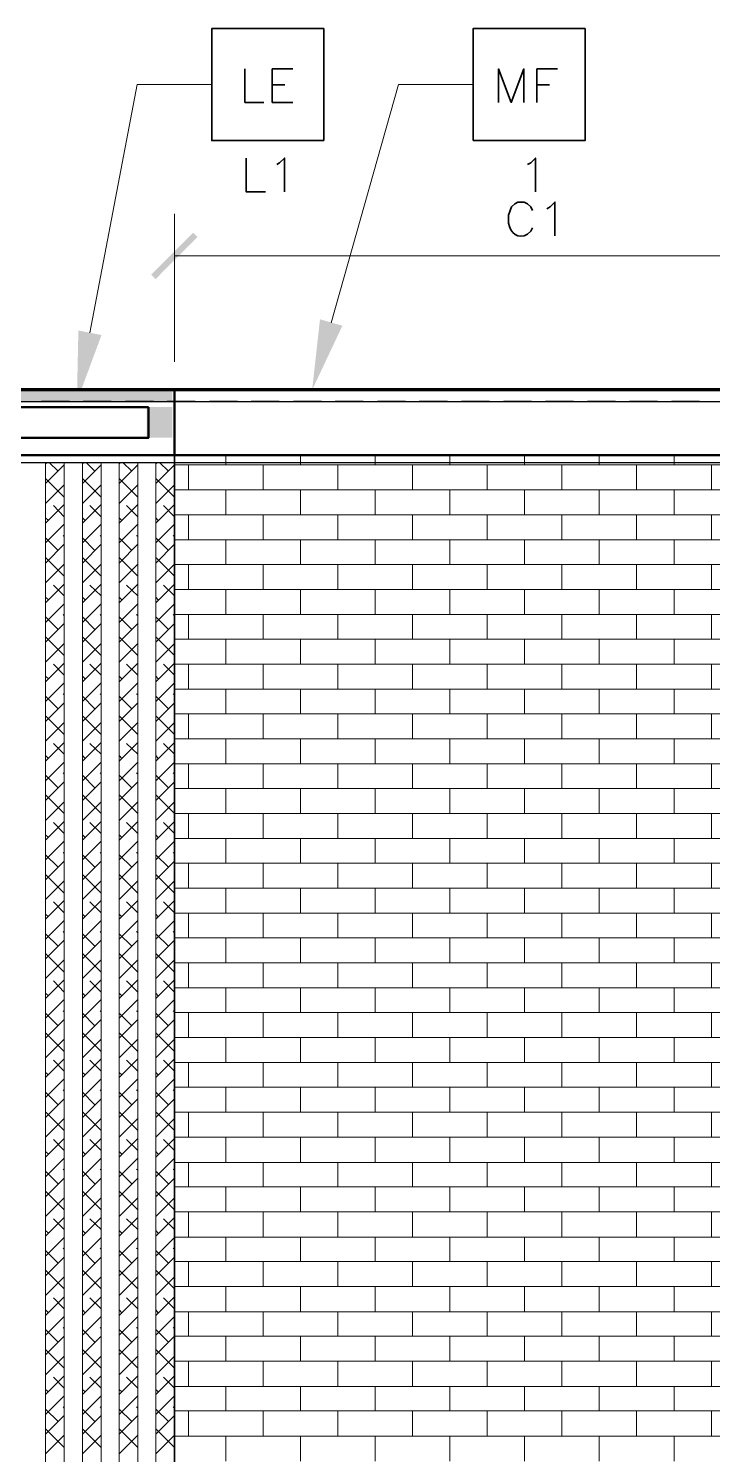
# Model space of a CAD drawing. Header units: inches. Extents: x 5 to 516, y -193 to 129.
# Drawn here: x 77.37 to 83.48, y -88.89 to -76.16 of the extents above; entities that cross this region are included whole.
import ezdxf

# ---------------------------------------------------------------- set-up
doc = ezdxf.new("R2010")
doc.units = ezdxf.units.IN
doc.header["$MEASUREMENT"] = 0
for name, color, linetype in [('Highlight', 210, 'Continuous'), ('PDF4_Geometry', 7, 'Continuous'), ('PDF4_Solid Fills', 7, 'Continuous')]:
    doc.layers.add(name, color=color, linetype=linetype)

msp = doc.modelspace()

# ---------------------------------------------------------------- hatches: boundary and pattern name
at = {"layer": 'PDF4_Solid Fills', "true_color": 0xb3b3b3, "transparency": 33554559}
msp.add_hatch(color=253, dxfattribs=at).paths.add_polyline_path([(33.2754117, -79.489649), (78.6554168, -79.489649), (78.6554168, -79.3863156), (28.0920888, -79.3863156), (28.0920888, -79.489649)])
h = msp.add_hatch(color=253, dxfattribs=at)
h.paths.add_polyline_path([(78.4254194, -79.5396495), (78.4254194, -79.8129829), (78.6554194, -79.8129829), (78.6554194, -79.5396495)])
h.paths.add_polyline_path([(33.2754151, -79.5396495), (29.0287479, -79.5396495), (33.2754151, -79.8129829)])
h.paths.add_polyline_path([(33.2754227, -79.9696486), (28.0920888, -79.8129819), (28.0920888, -79.9696486)])

# ---------------------------------------------------------------- linework, layer by layer
at = {"layer": 'Highlight'}
for p, q in [((23.3387434, -79.4896516), (137.6392915, -79.4896516)), ((23.3387518, -80.0329832), (138.0451299, -80.0329832))]:
    msp.add_line(p, q, dxfattribs=at)
at = {"layer": 'PDF4_Geometry', "lineweight": 35}
for points in [[(80.005423, -77.1596478), (80.005423, -76.1596478), (79.0054229, -76.1596478), (79.0054229, -77.1596478)], [(81.3387565, -77.1596478), (81.3387565, -76.1596478), (82.3387565, -76.1596478), (82.3387565, -77.1596478)]]:
    msp.add_lwpolyline(points, close=True, dxfattribs=at)
for points in [[(79.3020877, -76.5196501), (79.3020877, -76.8196501), (79.4720877, -76.8196501)], [(79.7287547, -76.8196481), (79.5454214, -76.8196481), (79.5454214, -76.5196481), (79.7287547, -76.5196481)], [(81.5654207, -76.8196481), (81.5654207, -76.5196481), (81.678754, -76.8196481), (81.7920874, -76.5196481), (81.7920874, -76.8196481)], [(81.9087571, -76.8196481), (81.9087571, -76.5196481), (82.0920904, -76.5196481)], [(79.5454214, -76.6629844), (79.6587547, -76.6629844)], [(81.9087571, -76.6629844), (82.0220904, -76.6629844)], [(79.3120907, -77.3163183), (79.3120907, -77.6163183), (79.4854241, -77.6163183)], [(79.5854197, -77.3729827), (79.6120864, -77.3596494), (79.6554197, -77.316316), (79.6554197, -77.616316)], [(81.8254237, -77.3729827), (81.8554237, -77.3596494), (81.8954237, -77.316316), (81.8954237, -77.616316)], [(81.8687519, -77.782983), (81.8554186, -77.752983), (81.8254186, -77.7263163), (81.7954186, -77.7096497), (81.7387519, -77.7096497), (81.7120852, -77.7263163), (81.6820852, -77.752983), (81.6687519, -77.782983), (81.6554185, -77.8263163), (81.6554185, -77.8963163)], [(81.9954202, -77.7696502), (82.0254202, -77.7529835), (82.0687535, -77.7096502), (82.0687535, -78.0096502)], [(81.8254186, -77.9963163), (81.8554186, -77.9696497), (81.8687519, -77.9396497)], [(77.4854169, -79.4896516), (77.7354169, -79.4896516)], [(77.8587554, -79.4896516), (78.1087554, -79.4896516)], [(78.2354169, -79.4896516), (78.4854169, -79.4896516)], [(78.6087554, -79.4896516), (78.8587555, -79.4896516)], [(78.985417, -79.4896516), (79.235417, -79.4896516)], [(79.3587555, -79.4896516), (79.6087555, -79.4896516)], [(79.735417, -79.4896516), (79.9854171, -79.4896516)], [(80.1087556, -79.4896516), (80.3587556, -79.4896516)], [(80.4854171, -79.4896516), (80.7354171, -79.4896516)], [(80.8587556, -79.4896516), (81.1087556, -79.4896516)], [(81.2354172, -79.4896516), (81.4854172, -79.4896516)], [(81.6087557, -79.4896516), (81.8587557, -79.4896516)], [(81.9854172, -79.4896516), (82.2354172, -79.4896516)], [(82.3587557, -79.4896516), (82.6087558, -79.4896516)], [(82.7354173, -79.4896516), (82.9854173, -79.4896516)], [(83.1087558, -79.4896516), (83.3587558, -79.4896516)], [(78.6720896, -98.2829846), (78.6720896, -79.969649)]]:
    msp.add_lwpolyline(points, dxfattribs=at)
at = {"layer": 'PDF4_Geometry', "lineweight": 15}
for points in [[(77.9187529, -78.876316), (78.338753, -76.6596491), (79.0054196, -76.6596491)], [(80.072087, -78.7863163), (80.672087, -76.6596495), (81.3387537, -76.6596495)], [(78.6720896, -79.1363156), (78.6720896, -77.8129822)], [(105.0054267, -78.1896501), (91.7987589, -78.1896501), (78.6720913, -78.1896501)], [(78.672093, -80.0563154), (90.7987622, -80.0563154), (96.6354292, -80.0563154), (105.0054318, -80.0563154)], [(78.7987613, -80.2796488), (78.7987613, -80.0563154)], [(79.1320946, -80.0563154), (79.1320946, -79.9696487)], [(79.465428, -80.2796488), (79.465428, -80.0563154)], [(79.7987613, -80.0563154), (79.7987613, -79.9696487)], [(80.1320947, -80.2796488), (80.1320947, -80.0563154)], [(80.4654281, -80.0563154), (80.4654281, -79.9696487)], [(80.7987614, -80.2796488), (80.7987614, -80.0563154)], [(81.1320948, -80.0563154), (81.1320948, -79.9696487)], [(81.4654281, -80.2796488), (81.4654281, -80.0563154)], [(81.7987615, -80.0563154), (81.7987615, -79.9696487)], [(82.1320949, -80.2796488), (82.1320949, -80.0563154)], [(82.4654282, -80.0563154), (82.4654282, -79.9696487)], [(82.7987616, -80.2796488), (82.7987616, -80.0563154)], [(83.1320949, -80.0563154), (83.1320949, -79.9696487)], [(83.4654283, -80.2796488), (83.4654283, -80.0563154)], [(78.672093, -80.2796488), (90.7987622, -80.2796488), (96.6354292, -80.2796488), (105.0054318, -80.2796488)], [(79.1320946, -80.5029821), (79.1320946, -80.2796488)], [(79.7987613, -80.5029821), (79.7987613, -80.2796488)], [(80.4654281, -80.5029821), (80.4654281, -80.2796488)], [(81.1320948, -80.5029821), (81.1320948, -80.2796488)], [(81.7987615, -80.5029821), (81.7987615, -80.2796488)], [(82.4654282, -80.5029821), (82.4654282, -80.2796488)], [(83.1320949, -80.5029821), (83.1320949, -80.2796488)], [(78.672093, -80.5029821), (90.7987622, -80.5029821), (96.6354292, -80.5029821), (105.0054318, -80.5029821)], [(78.7987613, -80.7263155), (78.7987613, -80.5029821)], [(79.465428, -80.7263155), (79.465428, -80.5029821)], [(80.1320947, -80.7263155), (80.1320947, -80.5029821)], [(80.7987614, -80.7263155), (80.7987614, -80.5029821)], [(81.4654281, -80.7263155), (81.4654281, -80.5029821)], [(82.1320949, -80.7263155), (82.1320949, -80.5029821)], [(82.7987616, -80.7263155), (82.7987616, -80.5029821)], [(83.4654283, -80.7263155), (83.4654283, -80.5029821)], [(78.672093, -80.7263155), (90.7987622, -80.7263155), (96.6354292, -80.7263155), (105.0054318, -80.7263155)], [(79.1320946, -80.9463155), (79.1320946, -80.7263155)], [(79.7987613, -80.9463155), (79.7987613, -80.7263155)], [(80.4654281, -80.9463155), (80.4654281, -80.7263155)], [(81.1320948, -80.9463155), (81.1320948, -80.7263155)], [(81.7987615, -80.9463155), (81.7987615, -80.7263155)], [(82.4654282, -80.9463155), (82.4654282, -80.7263155)], [(83.1320949, -80.9463155), (83.1320949, -80.7263155)], [(78.672093, -80.9463155), (90.7987622, -80.9463155), (96.6354292, -80.9463155), (105.0054318, -80.9463155)], [(78.7987613, -81.1696488), (78.7987613, -80.9463155)], [(79.465428, -81.1696488), (79.465428, -80.9463155)], [(80.1320947, -81.1696488), (80.1320947, -80.9463155)], [(80.7987614, -81.1696488), (80.7987614, -80.9463155)], [(81.4654281, -81.1696488), (81.4654281, -80.9463155)], [(82.1320949, -81.1696488), (82.1320949, -80.9463155)], [(82.7987616, -81.1696488), (82.7987616, -80.9463155)], [(83.4654283, -81.1696488), (83.4654283, -80.9463155)], [(78.672093, -81.1696488), (90.7987622, -81.1696488), (96.6354292, -81.1696488), (105.0054318, -81.1696488)], [(79.1320946, -81.3929822), (79.1320946, -81.1696488)], [(79.7987613, -81.3929822), (79.7987613, -81.1696488)], [(80.4654281, -81.3929822), (80.4654281, -81.1696488)], [(81.1320948, -81.3929822), (81.1320948, -81.1696488)], [(81.7987615, -81.3929822), (81.7987615, -81.1696488)], [(82.4654282, -81.3929822), (82.4654282, -81.1696488)], [(83.1320949, -81.3929822), (83.1320949, -81.1696488)], [(78.672093, -81.3929822), (90.7987622, -81.3929822), (96.6354292, -81.3929822), (105.0054318, -81.3929822)], [(78.7987613, -81.6129822), (78.7987613, -81.3929822)], [(79.465428, -81.6129822), (79.465428, -81.3929822)], [(80.1320947, -81.6129822), (80.1320947, -81.3929822)], [(80.7987614, -81.6129822), (80.7987614, -81.3929822)], [(81.4654281, -81.6129822), (81.4654281, -81.3929822)], [(82.1320949, -81.6129822), (82.1320949, -81.3929822)], [(82.7987616, -81.6129822), (82.7987616, -81.3929822)], [(83.4654283, -81.6129822), (83.4654283, -81.3929822)], [(78.672093, -81.6129822), (90.7987622, -81.6129822), (96.6354292, -81.6129822), (105.0054318, -81.6129822)], [(79.1320946, -81.8363156), (79.1320946, -81.6129822)], [(79.7987613, -81.8363156), (79.7987613, -81.6129822)], [(80.4654281, -81.8363156), (80.4654281, -81.6129822)], [(81.1320948, -81.8363156), (81.1320948, -81.6129822)], [(81.7987615, -81.8363156), (81.7987615, -81.6129822)], [(82.4654282, -81.8363156), (82.4654282, -81.6129822)], [(83.1320949, -81.8363156), (83.1320949, -81.6129822)], [(78.672093, -81.8363156), (90.7987622, -81.8363156), (96.6354292, -81.8363156), (105.0054318, -81.8363156)], [(78.7987613, -82.0596489), (78.7987613, -81.8363156)], [(79.465428, -82.0596489), (79.465428, -81.8363156)], [(80.1320947, -82.0596489), (80.1320947, -81.8363156)], [(80.7987614, -82.0596489), (80.7987614, -81.8363156)], [(81.4654281, -82.0596489), (81.4654281, -81.8363156)], [(82.1320949, -82.0596489), (82.1320949, -81.8363156)], [(82.7987616, -82.0596489), (82.7987616, -81.8363156)], [(83.4654283, -82.0596489), (83.4654283, -81.8363156)], [(78.672093, -82.0596489), (90.7987622, -82.0596489), (96.6354292, -82.0596489), (105.0054318, -82.0596489)], [(79.1320946, -82.2796489), (79.1320946, -82.0596489)], [(79.7987613, -82.2796489), (79.7987613, -82.0596489)], [(80.4654281, -82.2796489), (80.4654281, -82.0596489)], [(81.1320948, -82.2796489), (81.1320948, -82.0596489)], [(81.7987615, -82.2796489), (81.7987615, -82.0596489)], [(82.4654282, -82.2796489), (82.4654282, -82.0596489)], [(83.1320949, -82.2796489), (83.1320949, -82.0596489)], [(78.672093, -82.2796489), (90.7987622, -82.2796489), (96.6354292, -82.2796489), (105.0054318, -82.2796489)], [(78.7987613, -82.5029823), (78.7987613, -82.2796489)], [(79.465428, -82.5029823), (79.465428, -82.2796489)], [(80.1320947, -82.5029823), (80.1320947, -82.2796489)], [(80.7987614, -82.5029823), (80.7987614, -82.2796489)], [(81.4654281, -82.5029823), (81.4654281, -82.2796489)], [(82.1320949, -82.5029823), (82.1320949, -82.2796489)], [(82.7987616, -82.5029823), (82.7987616, -82.2796489)], [(83.4654283, -82.5029823), (83.4654283, -82.2796489)], [(78.672093, -82.5029823), (90.7987622, -82.5029823), (96.6354292, -82.5029823), (105.0054318, -82.5029823)], [(79.1320946, -82.7263156), (79.1320946, -82.5029823)], [(79.7987613, -82.7263156), (79.7987613, -82.5029823)], [(80.4654281, -82.7263156), (80.4654281, -82.5029823)], [(81.1320948, -82.7263156), (81.1320948, -82.5029823)], [(81.7987615, -82.7263156), (81.7987615, -82.5029823)], [(82.4654282, -82.7263156), (82.4654282, -82.5029823)], [(83.1320949, -82.7263156), (83.1320949, -82.5029823)], [(78.672093, -82.7263156), (90.7987622, -82.7263156), (96.6354292, -82.7263156), (105.0054318, -82.7263156)], [(78.7987613, -82.9463156), (78.7987613, -82.7263156)], [(79.465428, -82.9463156), (79.465428, -82.7263156)], [(80.1320947, -82.9463156), (80.1320947, -82.7263156)], [(80.7987614, -82.9463156), (80.7987614, -82.7263156)], [(81.4654281, -82.9463156), (81.4654281, -82.7263156)], [(82.1320949, -82.9463156), (82.1320949, -82.7263156)], [(82.7987616, -82.9463156), (82.7987616, -82.7263156)], [(83.4654283, -82.9463156), (83.4654283, -82.7263156)], [(78.672093, -82.9463156), (90.7987622, -82.9463156), (96.6354292, -82.9463156), (105.0054318, -82.9463156)], [(79.1320946, -83.169649), (79.1320946, -82.9463156)], [(79.7987613, -83.169649), (79.7987613, -82.9463156)], [(80.4654281, -83.169649), (80.4654281, -82.9463156)], [(81.1320948, -83.169649), (81.1320948, -82.9463156)], [(81.7987615, -83.169649), (81.7987615, -82.9463156)], [(82.4654282, -83.169649), (82.4654282, -82.9463156)], [(83.1320949, -83.169649), (83.1320949, -82.9463156)], [(78.672093, -83.169649), (90.7987622, -83.169649), (96.6354292, -83.169649), (105.0054318, -83.169649)], [(78.7987613, -83.3929824), (78.7987613, -83.169649)], [(79.465428, -83.3929824), (79.465428, -83.169649)], [(80.1320947, -83.3929824), (80.1320947, -83.169649)], [(80.7987614, -83.3929824), (80.7987614, -83.169649)], [(81.4654281, -83.3929824), (81.4654281, -83.169649)], [(82.1320949, -83.3929824), (82.1320949, -83.169649)], [(82.7987616, -83.3929824), (82.7987616, -83.169649)], [(83.4654283, -83.3929824), (83.4654283, -83.169649)], [(78.672093, -83.3929824), (90.7987622, -83.3929824), (96.6354292, -83.3929824), (105.0054318, -83.3929824)], [(79.1320946, -83.6129823), (79.1320946, -83.3929824)], [(79.7987613, -83.6129823), (79.7987613, -83.3929824)], [(80.4654281, -83.6129823), (80.4654281, -83.3929824)], [(81.1320948, -83.6129823), (81.1320948, -83.3929824)], [(81.7987615, -83.6129823), (81.7987615, -83.3929824)], [(82.4654282, -83.6129823), (82.4654282, -83.3929824)], [(83.1320949, -83.6129823), (83.1320949, -83.3929824)], [(78.672093, -83.6129823), (90.7987622, -83.6129823), (96.6354292, -83.6129823), (105.0054318, -83.6129823)], [(78.7987613, -83.8363159), (78.7987613, -83.6129823)], [(79.465428, -83.8363159), (79.465428, -83.6129823)], [(80.1320947, -83.8363159), (80.1320947, -83.6129823)], [(80.7987614, -83.8363159), (80.7987614, -83.6129823)], [(81.4654281, -83.8363159), (81.4654281, -83.6129823)], [(82.1320949, -83.8363159), (82.1320949, -83.6129823)], [(82.7987616, -83.8363159), (82.7987616, -83.6129823)], [(83.4654283, -83.8363159), (83.4654283, -83.6129823)], [(78.672093, -83.8363159), (90.7987622, -83.8363159), (96.6354292, -83.8363159), (105.0054318, -83.8363159)], [(79.1320946, -84.0596491), (79.1320946, -83.8363159)], [(79.7987613, -84.0596491), (79.7987613, -83.8363159)], [(80.4654281, -84.0596491), (80.4654281, -83.8363159)], [(81.1320948, -84.0596491), (81.1320948, -83.8363159)], [(81.7987615, -84.0596491), (81.7987615, -83.8363159)], [(82.4654282, -84.0596491), (82.4654282, -83.8363159)], [(83.1320949, -84.0596491), (83.1320949, -83.8363159)], [(78.672093, -84.0596491), (90.7987622, -84.0596491), (96.6354292, -84.0596491), (105.0054318, -84.0596491)], [(78.7987613, -84.279649), (78.7987613, -84.0596491)], [(79.465428, -84.279649), (79.465428, -84.0596491)], [(80.1320947, -84.279649), (80.1320947, -84.0596491)], [(80.7987614, -84.279649), (80.7987614, -84.0596491)], [(81.4654281, -84.279649), (81.4654281, -84.0596491)], [(82.1320949, -84.279649), (82.1320949, -84.0596491)], [(82.7987616, -84.279649), (82.7987616, -84.0596491)], [(83.4654283, -84.279649), (83.4654283, -84.0596491)], [(78.672093, -84.279649), (90.7987622, -84.279649), (96.6354292, -84.279649), (105.0054318, -84.279649)], [(79.1320946, -84.5029826), (79.1320946, -84.279649)], [(79.7987613, -84.5029826), (79.7987613, -84.279649)], [(80.4654281, -84.5029826), (80.4654281, -84.279649)], [(81.1320948, -84.5029826), (81.1320948, -84.279649)], [(81.7987615, -84.5029826), (81.7987615, -84.279649)], [(82.4654282, -84.5029826), (82.4654282, -84.279649)], [(83.1320949, -84.5029826), (83.1320949, -84.279649)], [(78.672093, -84.5029826), (90.7987622, -84.5029826), (96.6354292, -84.5029826), (105.0054318, -84.5029826)], [(78.7987613, -84.7263158), (78.7987613, -84.5029826)], [(79.465428, -84.7263158), (79.465428, -84.5029826)], [(80.1320947, -84.7263158), (80.1320947, -84.5029826)], [(80.7987614, -84.7263158), (80.7987614, -84.5029826)], [(81.4654281, -84.7263158), (81.4654281, -84.5029826)], [(82.1320949, -84.7263158), (82.1320949, -84.5029826)], [(82.7987616, -84.7263158), (82.7987616, -84.5029826)], [(83.4654283, -84.7263158), (83.4654283, -84.5029826)], [(78.672093, -84.7263158), (90.7987622, -84.7263158), (96.6354292, -84.7263158), (105.0054318, -84.7263158)], [(79.1320946, -84.9463158), (79.1320946, -84.7263158)], [(79.7987613, -84.9463158), (79.7987613, -84.7263158)], [(80.4654281, -84.9463158), (80.4654281, -84.7263158)], [(81.1320948, -84.9463158), (81.1320948, -84.7263158)], [(81.7987615, -84.9463158), (81.7987615, -84.7263158)], [(82.4654282, -84.9463158), (82.4654282, -84.7263158)], [(83.1320949, -84.9463158), (83.1320949, -84.7263158)], [(78.672093, -84.9463158), (90.7987622, -84.9463158), (96.6354292, -84.9463158), (105.0054318, -84.9463158)], [(78.7987613, -85.1696493), (78.7987613, -84.9463158)], [(79.465428, -85.1696493), (79.465428, -84.9463158)], [(80.1320947, -85.1696493), (80.1320947, -84.9463158)], [(80.7987614, -85.1696493), (80.7987614, -84.9463158)], [(81.4654281, -85.1696493), (81.4654281, -84.9463158)], [(82.1320949, -85.1696493), (82.1320949, -84.9463158)], [(82.7987616, -85.1696493), (82.7987616, -84.9463158)], [(83.4654283, -85.1696493), (83.4654283, -84.9463158)], [(78.672093, -85.1696493), (90.7987622, -85.1696493), (96.6354292, -85.1696493), (105.0054318, -85.1696493)], [(79.1320946, -85.3929825), (79.1320946, -85.1696493)], [(79.7987613, -85.3929825), (79.7987613, -85.1696493)], [(80.4654281, -85.3929825), (80.4654281, -85.1696493)], [(81.1320948, -85.3929825), (81.1320948, -85.1696493)], [(81.7987615, -85.3929825), (81.7987615, -85.1696493)], [(82.4654282, -85.3929825), (82.4654282, -85.1696493)], [(83.1320949, -85.3929825), (83.1320949, -85.1696493)], [(78.672093, -85.3929825), (90.7987622, -85.3929825), (96.6354292, -85.3929825), (105.0054318, -85.3929825)], [(78.7987613, -85.6129825), (78.7987613, -85.3929825)], [(79.465428, -85.6129825), (79.465428, -85.3929825)], [(80.1320947, -85.6129825), (80.1320947, -85.3929825)], [(80.7987614, -85.6129825), (80.7987614, -85.3929825)], [(81.4654281, -85.6129825), (81.4654281, -85.3929825)], [(82.1320949, -85.6129825), (82.1320949, -85.3929825)], [(82.7987616, -85.6129825), (82.7987616, -85.3929825)], [(83.4654283, -85.6129825), (83.4654283, -85.3929825)], [(78.672093, -85.6129825), (90.7987622, -85.6129825), (96.6354292, -85.6129825), (105.0054318, -85.6129825)], [(79.1320946, -85.8363161), (79.1320946, -85.6129825)], [(79.7987613, -85.8363161), (79.7987613, -85.6129825)], [(80.4654281, -85.8363161), (80.4654281, -85.6129825)], [(81.1320948, -85.8363161), (81.1320948, -85.6129825)], [(81.7987615, -85.8363161), (81.7987615, -85.6129825)], [(82.4654282, -85.8363161), (82.4654282, -85.6129825)], [(83.1320949, -85.8363161), (83.1320949, -85.6129825)], [(78.672093, -85.8363161), (90.7987622, -85.8363161), (96.6354292, -85.8363161), (105.0054318, -85.8363161)], [(78.7987613, -86.0596492), (78.7987613, -85.8363161)], [(79.465428, -86.0596492), (79.465428, -85.8363161)], [(80.1320947, -86.0596492), (80.1320947, -85.8363161)], [(80.7987614, -86.0596492), (80.7987614, -85.8363161)], [(81.4654281, -86.0596492), (81.4654281, -85.8363161)], [(82.1320949, -86.0596492), (82.1320949, -85.8363161)], [(82.7987616, -86.0596492), (82.7987616, -85.8363161)], [(83.4654283, -86.0596492), (83.4654283, -85.8363161)], [(78.672093, -86.0596492), (90.7987622, -86.0596492), (96.6354292, -86.0596492), (105.0054318, -86.0596492)], [(79.1320946, -86.2829824), (79.1320946, -86.0596492)], [(79.7987613, -86.2829824), (79.7987613, -86.0596492)], [(80.4654281, -86.2829824), (80.4654281, -86.0596492)], [(81.1320948, -86.2829824), (81.1320948, -86.0596492)], [(81.7987615, -86.2829824), (81.7987615, -86.0596492)], [(82.4654282, -86.2829824), (82.4654282, -86.0596492)], [(83.1320949, -86.2829824), (83.1320949, -86.0596492)], [(78.672093, -86.2829824), (90.7987622, -86.2829824), (96.6354292, -86.2829824), (105.0054318, -86.2829824)], [(78.7987613, -86.5029828), (78.7987613, -86.2829824)], [(79.465428, -86.5029828), (79.465428, -86.2829824)], [(80.1320947, -86.5029828), (80.1320947, -86.2829824)], [(80.7987614, -86.5029828), (80.7987614, -86.2829824)], [(81.4654281, -86.5029828), (81.4654281, -86.2829824)], [(82.1320949, -86.5029828), (82.1320949, -86.2829824)], [(82.7987616, -86.5029828), (82.7987616, -86.2829824)], [(83.4654283, -86.5029828), (83.4654283, -86.2829824)], [(78.672093, -86.5029828), (90.7987622, -86.5029828), (96.6354292, -86.5029828), (105.0054318, -86.5029828)], [(79.1320946, -86.726316), (79.1320946, -86.5029828)], [(79.7987613, -86.726316), (79.7987613, -86.5029828)], [(80.4654281, -86.726316), (80.4654281, -86.5029828)], [(81.1320948, -86.726316), (81.1320948, -86.5029828)], [(81.7987615, -86.726316), (81.7987615, -86.5029828)], [(82.4654282, -86.726316), (82.4654282, -86.5029828)], [(83.1320949, -86.726316), (83.1320949, -86.5029828)], [(78.672093, -86.726316), (90.7987622, -86.726316), (96.6354292, -86.726316), (105.0054318, -86.726316)], [(78.7987613, -86.9496491), (78.7987613, -86.726316)], [(79.465428, -86.9496491), (79.465428, -86.726316)], [(80.1320947, -86.9496491), (80.1320947, -86.726316)], [(80.7987614, -86.9496491), (80.7987614, -86.726316)], [(81.4654281, -86.9496491), (81.4654281, -86.726316)], [(82.1320949, -86.9496491), (82.1320949, -86.726316)], [(82.7987616, -86.9496491), (82.7987616, -86.726316)], [(83.4654283, -86.9496491), (83.4654283, -86.726316)], [(78.672093, -86.9496491), (90.7987622, -86.9496491), (96.6354292, -86.9496491), (105.0054318, -86.9496491)], [(79.1320946, -87.1696495), (79.1320946, -86.9496491)], [(79.7987613, -87.1696495), (79.7987613, -86.9496491)], [(80.4654281, -87.1696495), (80.4654281, -86.9496491)], [(81.1320948, -87.1696495), (81.1320948, -86.9496491)], [(81.7987615, -87.1696495), (81.7987615, -86.9496491)], [(82.4654282, -87.1696495), (82.4654282, -86.9496491)], [(83.1320949, -87.1696495), (83.1320949, -86.9496491)], [(78.672093, -87.1696495), (90.7987622, -87.1696495), (96.6354292, -87.1696495), (105.0054318, -87.1696495)], [(78.7987613, -87.3929827), (78.7987613, -87.1696495)], [(79.465428, -87.3929827), (79.465428, -87.1696495)], [(80.1320947, -87.3929827), (80.1320947, -87.1696495)], [(80.7987614, -87.3929827), (80.7987614, -87.1696495)], [(81.4654281, -87.3929827), (81.4654281, -87.1696495)], [(82.1320949, -87.3929827), (82.1320949, -87.1696495)], [(82.7987616, -87.3929827), (82.7987616, -87.1696495)], [(83.4654283, -87.3929827), (83.4654283, -87.1696495)], [(78.672093, -87.3929827), (90.7987622, -87.3929827), (96.6354292, -87.3929827), (105.0054318, -87.3929827)], [(79.1320946, -87.6163162), (79.1320946, -87.3929827)], [(79.7987613, -87.6163162), (79.7987613, -87.3929827)], [(80.4654281, -87.6163162), (80.4654281, -87.3929827)], [(81.1320948, -87.6163162), (81.1320948, -87.3929827)], [(81.7987615, -87.6163162), (81.7987615, -87.3929827)], [(82.4654282, -87.6163162), (82.4654282, -87.3929827)], [(83.1320949, -87.6163162), (83.1320949, -87.3929827)], [(78.672093, -87.6163162), (90.7987622, -87.6163162), (96.6354292, -87.6163162), (105.0054318, -87.6163162)], [(78.7987613, -87.8363158), (78.7987613, -87.6163162)], [(79.465428, -87.8363158), (79.465428, -87.6163162)], [(80.1320947, -87.8363158), (80.1320947, -87.6163162)], [(80.7987614, -87.8363158), (80.7987614, -87.6163162)], [(81.4654281, -87.8363158), (81.4654281, -87.6163162)], [(82.1320949, -87.8363158), (82.1320949, -87.6163162)], [(82.7987616, -87.8363158), (82.7987616, -87.6163162)], [(83.4654283, -87.8363158), (83.4654283, -87.6163162)], [(78.672093, -87.8363158), (90.7987622, -87.8363158), (96.6354292, -87.8363158), (105.0054318, -87.8363158)], [(79.1320946, -88.0596494), (79.1320946, -87.8363158)], [(79.7987613, -88.0596494), (79.7987613, -87.8363158)], [(80.4654281, -88.0596494), (80.4654281, -87.8363158)], [(81.1320948, -88.0596494), (81.1320948, -87.8363158)], [(81.7987615, -88.0596494), (81.7987615, -87.8363158)], [(82.4654282, -88.0596494), (82.4654282, -87.8363158)], [(83.1320949, -88.0596494), (83.1320949, -87.8363158)], [(78.672093, -88.0596494), (90.7987622, -88.0596494), (96.6354292, -88.0596494), (105.0054318, -88.0596494)], [(78.7987613, -88.282983), (78.7987613, -88.0596494)], [(79.465428, -88.282983), (79.465428, -88.0596494)], [(80.1320947, -88.282983), (80.1320947, -88.0596494)], [(80.7987614, -88.282983), (80.7987614, -88.0596494)], [(81.4654281, -88.282983), (81.4654281, -88.0596494)], [(82.1320949, -88.282983), (82.1320949, -88.0596494)], [(82.7987616, -88.282983), (82.7987616, -88.0596494)], [(83.4654283, -88.282983), (83.4654283, -88.0596494)], [(78.672093, -88.282983), (90.7987622, -88.282983), (96.6354292, -88.282983), (105.0054318, -88.282983)], [(79.1320946, -88.5029825), (79.1320946, -88.282983)], [(79.7987613, -88.5029825), (79.7987613, -88.282983)], [(80.4654281, -88.5029825), (80.4654281, -88.282983)], [(81.1320948, -88.5029825), (81.1320948, -88.282983)], [(81.7987615, -88.5029825), (81.7987615, -88.282983)], [(82.4654282, -88.5029825), (82.4654282, -88.282983)], [(83.1320949, -88.5029825), (83.1320949, -88.282983)], [(78.672093, -88.5029825), (91.0487589, -88.5029825)], [(78.7987613, -88.7263161), (78.7987613, -88.5029825)], [(79.465428, -88.7263161), (79.465428, -88.5029825)], [(80.1320947, -88.7263161), (80.1320947, -88.5029825)], [(80.7987614, -88.7263161), (80.7987614, -88.5029825)], [(81.4654281, -88.7263161), (81.4654281, -88.5029825)], [(82.1320949, -88.7263161), (82.1320949, -88.5029825)], [(82.7987616, -88.7263161), (82.7987616, -88.5029825)], [(83.4654283, -88.7263161), (83.4654283, -88.5029825)], [(78.672093, -88.7263161), (91.0487589, -88.7263161)], [(79.1320946, -88.9496497), (79.1320946, -88.7263161)], [(79.7987613, -88.9496497), (79.7987613, -88.7263161)], [(80.4654281, -88.9496497), (80.4654281, -88.7263161)], [(81.1320948, -88.9496497), (81.1320948, -88.7263161)], [(81.7987615, -88.9496497), (81.7987615, -88.7263161)], [(82.4654282, -88.9496497), (82.4654282, -88.7263161)], [(83.1320949, -88.9496497), (83.1320949, -88.7263161)]]:
    msp.add_lwpolyline(points, dxfattribs=at)
at = {"layer": 'PDF4_Geometry', "lineweight": 70}
msp.add_lwpolyline([(134.6320923, -79.969649), (134.6320923, -79.3863156), (26.9620804, -79.3863156)], dxfattribs=at)
at = {"layer": 'PDF4_Geometry', "lineweight": 50}
for points in [[(78.6720896, -79.969649), (78.6720896, -79.3863156)], [(134.6320923, -79.969649), (26.9620804, -79.969649)]]:
    msp.add_lwpolyline(points, dxfattribs=at)
msp.add_lwpolyline([(78.4420887, -79.5396495), (78.4420887, -79.8129829), (76.4420886, -79.8129829), (76.4420886, -79.5396495)], close=True, dxfattribs=at)
at = {"layer": 'PDF4_Geometry', "color": 8, "lineweight": 15, "true_color": 0x808080}
for points in [[(77.5220854, -80.046316), (77.5387521, -80.0329826)], [(77.5220854, -80.2229822), (77.6887521, -80.0563156)], [(77.6354209, -80.1129833), (77.5554209, -80.0329833)], [(77.852089, -80.046316), (77.8654223, -80.0329826)], [(77.852089, -80.2229822), (78.0187557, -80.0563156)], [(77.9620879, -80.1129833), (77.8854212, -80.0329833)], [(78.1787559, -80.046316), (78.1920893, -80.0329826)], [(78.1787559, -80.2229822), (78.3454226, -80.0563156)], [(78.2920847, -80.1129833), (78.2120847, -80.0329833)], [(78.5054229, -80.046316), (78.5220896, -80.0329826)], [(78.5054229, -80.2229822), (78.6720896, -80.0563156)], [(78.6187516, -80.1129833), (78.5387516, -80.0329833)], [(77.6887521, -80.3429841), (77.5220854, -80.1763175)], [(78.0187557, -80.3429841), (77.852089, -80.1763175)], [(78.3454226, -80.3429841), (78.1787559, -80.1763175)], [(78.6720896, -80.3429841), (78.5054229, -80.1763175)], [(77.5220854, -80.3996519), (77.6887521, -80.2329852)], [(77.852089, -80.3996519), (78.0187557, -80.2329852)], [(78.1787559, -80.3996519), (78.3454226, -80.2329852)], [(78.5054229, -80.3996519), (78.6720896, -80.2329852)], [(77.5220854, -80.5763148), (77.6887521, -80.4096481)], [(77.6887521, -80.5196504), (77.5920854, -80.4196504)], [(77.852089, -80.5763148), (78.0187557, -80.4096481)], [(78.0187557, -80.5196504), (77.9187556, -80.4196504)], [(78.1787559, -80.5763148), (78.3454226, -80.4096481)], [(78.3454226, -80.5196504), (78.2454226, -80.4196504)], [(78.5054229, -80.5763148), (78.6720896, -80.4096481)], [(78.6720896, -80.5196504), (78.5754229, -80.4196504)], [(77.5220854, -80.7529844), (77.6887521, -80.5863178)], [(77.5487578, -80.5529824), (77.5220911, -80.5296491)], [(77.875418, -80.5529824), (77.8520846, -80.5296491)], [(77.852089, -80.7529844), (78.0187557, -80.5863178)], [(78.2020849, -80.5529824), (78.1787516, -80.5296491)], [(78.1787559, -80.7529844), (78.3454226, -80.5863178)], [(78.5287519, -80.5529824), (78.5054186, -80.5296491)], [(78.5054229, -80.7529844), (78.6720896, -80.5863178)], [(77.6354209, -80.8196484), (77.5220876, -80.7063151)], [(77.6887521, -80.6963167), (77.6787521, -80.6863167)], [(77.9620879, -80.8196484), (77.8520879, -80.7063151)], [(78.0187557, -80.6963167), (78.0087557, -80.6863167)], [(78.2920847, -80.8196484), (78.1787513, -80.7063151)], [(78.3454226, -80.6963167), (78.3354226, -80.6863167)], [(78.6187516, -80.8196484), (78.5054183, -80.7063151)], [(78.6720896, -80.6963167), (78.6620896, -80.6863167)], [(77.5220854, -80.9329839), (77.6887521, -80.7629839)], [(77.852089, -80.9329839), (78.0187557, -80.7629839)], [(78.1787559, -80.9329839), (78.3454226, -80.7629839)], [(78.5054229, -80.9329839), (78.6720896, -80.7629839)], [(77.6887521, -81.0496492), (77.5220854, -80.8829826)], [(77.5220854, -81.1096502), (77.6887521, -80.9429835)], [(78.0187557, -81.0496492), (77.852089, -80.8829826)], [(77.852089, -81.1096502), (78.0187557, -80.9429835)], [(78.3454226, -81.0496492), (78.1787559, -80.8829826)], [(78.1787559, -81.1096502), (78.3454226, -80.9429835)], [(78.6720896, -81.0496492), (78.5054229, -80.8829826)], [(78.5054229, -81.1096502), (78.6720896, -80.9429835)], [(77.5220854, -81.2863165), (77.6887521, -81.1196498)], [(77.6887521, -81.2263155), (77.5920854, -81.1296488)], [(77.852089, -81.2863165), (78.0187557, -81.1196498)], [(78.0187557, -81.2263155), (77.9187556, -81.1296488)], [(78.1787559, -81.2863165), (78.3454226, -81.1196498)], [(78.3454226, -81.2263155), (78.2454226, -81.1296488)], [(78.5054229, -81.2863165), (78.6720896, -81.1196498)], [(78.6720896, -81.2263155), (78.5754229, -81.1296488)], [(77.5220854, -81.4629827), (77.6887521, -81.2963161)], [(77.5487578, -81.2596509), (77.5220911, -81.2363176)], [(77.875418, -81.2596509), (77.8520846, -81.2363176)], [(77.852089, -81.4629827), (78.0187557, -81.2963161)], [(78.2020849, -81.2596509), (78.1787516, -81.2363176)], [(78.1787559, -81.4629827), (78.3454226, -81.2963161)], [(78.5287519, -81.2596509), (78.5054186, -81.2363176)], [(78.5054229, -81.4629827), (78.6720896, -81.2963161)], [(77.5220854, -81.639649), (77.6887521, -81.4729823)], [(77.6354209, -81.5263169), (77.5220876, -81.4129836)], [(77.6887521, -81.4029818), (77.6787521, -81.3929818)], [(77.9620879, -81.5263169), (77.8520879, -81.4129836)], [(77.852089, -81.639649), (78.0187557, -81.4729823)], [(78.0187557, -81.4029818), (78.0087557, -81.3929818)], [(78.2920847, -81.5263169), (78.1787513, -81.4129836)], [(78.1787559, -81.639649), (78.3454226, -81.4729823)], [(78.3454226, -81.4029818), (78.3354226, -81.3929818)], [(78.6187516, -81.5263169), (78.5054183, -81.4129836)], [(78.5054229, -81.639649), (78.6720896, -81.4729823)], [(78.6720896, -81.4029818), (78.6620896, -81.3929818)], [(77.6887521, -81.7563177), (77.5220854, -81.589651)], [(78.0187557, -81.7563177), (77.852089, -81.589651)], [(78.3454226, -81.7563177), (78.1787559, -81.589651)], [(78.6720896, -81.7563177), (78.5054229, -81.589651)], [(77.5220854, -81.8163187), (77.6887521, -81.649652)], [(77.852089, -81.8163187), (78.0187557, -81.649652)], [(78.1787559, -81.8163187), (78.3454226, -81.649652)], [(78.5054229, -81.8163187), (78.6720896, -81.649652)], [(77.5220854, -81.9929816), (77.6887521, -81.8263149)], [(77.6887521, -81.932984), (77.5920854, -81.8363173)], [(77.852089, -81.9929816), (78.0187557, -81.8263149)], [(78.0187557, -81.932984), (77.9187556, -81.8363173)], [(78.1787559, -81.9929816), (78.3454226, -81.8263149)], [(78.3454226, -81.932984), (78.2454226, -81.8363173)], [(78.5054229, -81.9929816), (78.6720896, -81.8263149)], [(78.6720896, -81.932984), (78.5754229, -81.8363173)], [(77.5487578, -81.966316), (77.5220911, -81.9429826)], [(77.875418, -81.966316), (77.8520846, -81.9429826)], [(78.2020849, -81.966316), (78.1787516, -81.9429826)], [(78.5287519, -81.966316), (78.5054186, -81.9429826)], [(77.5220854, -82.1696512), (77.6887521, -82.0029845)], [(77.6887521, -82.1096503), (77.6787521, -82.0996503)], [(77.852089, -82.1696512), (78.0187557, -82.0029845)], [(78.0187557, -82.1096503), (78.0087557, -82.0996503)], [(78.1787559, -82.1696512), (78.3454226, -82.0029845)], [(78.3454226, -82.1096503), (78.3354226, -82.0996503)], [(78.5054229, -82.1696512), (78.6720896, -82.0029845)], [(78.6720896, -82.1096503), (78.6620896, -82.0996503)], [(77.5220854, -82.3463175), (77.6887521, -82.1796508)], [(77.6354209, -82.2329854), (77.5220876, -82.119652)], [(77.9620879, -82.2329854), (77.8520879, -82.119652)], [(77.852089, -82.3463175), (78.0187557, -82.1796508)], [(78.2920847, -82.2329854), (78.1787513, -82.119652)], [(78.1787559, -82.3463175), (78.3454226, -82.1796508)], [(78.6187516, -82.2329854), (78.5054183, -82.119652)], [(78.5054229, -82.3463175), (78.6720896, -82.1796508)], [(77.6887521, -82.4629828), (77.5220854, -82.2963161)], [(77.5220854, -82.5229838), (77.6887521, -82.3563171)], [(78.0187557, -82.4629828), (77.852089, -82.2963161)], [(77.852089, -82.5229838), (78.0187557, -82.3563171)], [(78.3454226, -82.4629828), (78.1787559, -82.2963161)], [(78.1787559, -82.5229838), (78.3454226, -82.3563171)], [(78.6720896, -82.4629828), (78.5054229, -82.2963161)], [(78.5054229, -82.5229838), (78.6720896, -82.3563171)], [(77.5220854, -82.6996501), (77.6887521, -82.5329834)], [(77.6887521, -82.6396491), (77.5920854, -82.5429824)], [(77.852089, -82.6996501), (78.0187557, -82.5329834)], [(78.0187557, -82.6396491), (77.9187556, -82.5429824)], [(78.1787559, -82.6996501), (78.3454226, -82.5329834)], [(78.3454226, -82.6396491), (78.2454226, -82.5429824)], [(78.5054229, -82.6996501), (78.6720896, -82.5329834)], [(78.6720896, -82.6396491), (78.5754229, -82.5429824)], [(77.5220854, -82.8763163), (77.6887521, -82.7096496)], [(77.5487578, -82.6763177), (77.5220911, -82.649651)], [(77.875418, -82.6763177), (77.8520846, -82.649651)], [(77.852089, -82.8763163), (78.0187557, -82.7096496)], [(78.2020849, -82.6763177), (78.1787516, -82.649651)], [(78.1787559, -82.8763163), (78.3454226, -82.7096496)], [(78.5287519, -82.6763177), (78.5054186, -82.649651)], [(78.5054229, -82.8763163), (78.6720896, -82.7096496)], [(77.6354209, -82.9396505), (77.5220876, -82.8263171)], [(77.6887521, -82.8163188), (77.6787521, -82.8063188)], [(77.9620879, -82.9396505), (77.8520879, -82.8263171)], [(78.0187557, -82.8163188), (78.0087557, -82.8063188)], [(78.2920847, -82.9396505), (78.1787513, -82.8263171)], [(78.3454226, -82.8163188), (78.3354226, -82.8063188)], [(78.6187516, -82.9396505), (78.5054183, -82.8263171)], [(78.6720896, -82.8163188), (78.6620896, -82.8063188)], [(77.5220854, -83.0529826), (77.6887521, -82.8863159)], [(77.6887521, -83.1696513), (77.5220854, -83.0029846)], [(77.852089, -83.0529826), (78.0187557, -82.8863159)], [(78.0187557, -83.1696513), (77.852089, -83.0029846)], [(78.1787559, -83.0529826), (78.3454226, -82.8863159)], [(78.3454226, -83.1696513), (78.1787559, -83.0029846)], [(78.5054229, -83.0529826), (78.6720896, -82.8863159)], [(78.6720896, -83.1696513), (78.5054229, -83.0029846)], [(77.5220854, -83.2296489), (77.6887521, -83.0629822)], [(77.852089, -83.2296489), (78.0187557, -83.0629822)], [(78.1787559, -83.2296489), (78.3454226, -83.0629822)], [(78.5054229, -83.2296489), (78.6720896, -83.0629822)], [(77.5220854, -83.4063185), (77.6887521, -83.2396519)], [(77.6887521, -83.3463176), (77.5920854, -83.2496509)], [(77.852089, -83.4063185), (78.0187557, -83.2396519)], [(78.0187557, -83.3463176), (77.9187556, -83.2496509)], [(78.1787559, -83.4063185), (78.3454226, -83.2396519)], [(78.3454226, -83.3463176), (78.2454226, -83.2496509)], [(78.5054229, -83.4063185), (78.6720896, -83.2396519)], [(78.6720896, -83.3463176), (78.5754229, -83.2496509)], [(77.5487578, -83.3829828), (77.5220911, -83.3596494)], [(77.875418, -83.3829828), (77.8520846, -83.3596494)], [(78.2020849, -83.3829828), (78.1787516, -83.3596494)], [(78.5287519, -83.3829828), (78.5054186, -83.3596494)], [(77.5220854, -83.5829848), (77.6887521, -83.4163181)], [(77.6887521, -83.5263171), (77.6787521, -83.5163171)], [(77.852089, -83.5829848), (78.0187557, -83.4163181)], [(78.0187557, -83.5263171), (78.0087557, -83.5163171)], [(78.1787559, -83.5829848), (78.3454226, -83.4163181)], [(78.3454226, -83.5263171), (78.3354226, -83.5163171)], [(78.5054229, -83.5829848), (78.6720896, -83.4163181)], [(78.6720896, -83.5263171), (78.6620896, -83.5163171)], [(77.5220854, -83.7596511), (77.6887521, -83.5929844)], [(77.6354209, -83.6463156), (77.5220876, -83.5363156)], [(77.9620879, -83.6463156), (77.8520879, -83.5363156)], [(77.852089, -83.7596511), (78.0187557, -83.5929844)], [(78.2920847, -83.6463156), (78.1787513, -83.5363156)], [(78.1787559, -83.7596511), (78.3454226, -83.5929844)], [(78.6187516, -83.6463156), (78.5054183, -83.5363156)], [(78.5054229, -83.7596511), (78.6720896, -83.5929844)], [(77.6887521, -83.8796496), (77.5220854, -83.7129829)], [(77.5220854, -83.9363174), (77.6887521, -83.7696507)], [(78.0187557, -83.8796496), (77.852089, -83.7129829)], [(77.852089, -83.9363174), (78.0187557, -83.7696507)], [(78.3454226, -83.8796496), (78.1787559, -83.7129829)], [(78.1787559, -83.9363174), (78.3454226, -83.7696507)], [(78.6720896, -83.8796496), (78.5054229, -83.7129829)], [(78.5054229, -83.9363174), (78.6720896, -83.7696507)], [(77.5220854, -84.1129836), (77.6887521, -83.946317)], [(77.6887521, -84.0563159), (77.5920854, -83.9563159)], [(77.852089, -84.1129836), (78.0187557, -83.946317)], [(78.0187557, -84.0563159), (77.9187556, -83.9563159)], [(78.1787559, -84.1129836), (78.3454226, -83.946317)], [(78.3454226, -84.0563159), (78.2454226, -83.9563159)], [(78.5054229, -84.1129836), (78.6720896, -83.946317)], [(78.6720896, -84.0563159), (78.5754229, -83.9563159)], [(77.5220854, -84.2896499), (77.6887521, -84.1229832)], [(77.5487578, -84.0896512), (77.5220911, -84.0663179)], [(77.875418, -84.0896512), (77.8520846, -84.0663179)], [(77.852089, -84.2896499), (78.0187557, -84.1229832)], [(78.2020849, -84.0896512), (78.1787516, -84.0663179)], [(78.1787559, -84.2896499), (78.3454226, -84.1229832)], [(78.5287519, -84.0896512), (78.5054186, -84.0663179)], [(78.5054229, -84.2896499), (78.6720896, -84.1229832)], [(77.6354209, -84.3529841), (77.5220876, -84.2429841)], [(77.6887521, -84.2329855), (77.6787521, -84.2229855)], [(77.9620879, -84.3529841), (77.8520879, -84.2429841)], [(78.0187557, -84.2329855), (78.0087557, -84.2229855)], [(78.2920847, -84.3529841), (78.1787513, -84.2429841)], [(78.3454226, -84.2329855), (78.3354226, -84.2229855)], [(78.6187516, -84.3529841), (78.5054183, -84.2429841)], [(78.6720896, -84.2329855), (78.6620896, -84.2229855)], [(77.5220854, -84.4663162), (77.6887521, -84.2996495)], [(77.852089, -84.4663162), (78.0187557, -84.2996495)], [(78.1787559, -84.4663162), (78.3454226, -84.2996495)], [(78.5054229, -84.4663162), (78.6720896, -84.2996495)], [(77.6887521, -84.5863181), (77.5220854, -84.4196514)], [(77.5220854, -84.6429825), (77.6887521, -84.4763158)], [(78.0187557, -84.5863181), (77.852089, -84.4196514)], [(77.852089, -84.6429825), (78.0187557, -84.4763158)], [(78.3454226, -84.5863181), (78.1787559, -84.4196514)], [(78.1787559, -84.6429825), (78.3454226, -84.4763158)], [(78.6720896, -84.5863181), (78.5054229, -84.4196514)], [(78.5054229, -84.6429825), (78.6720896, -84.4763158)], [(77.5220854, -84.8196487), (77.6887521, -84.652982)], [(77.6887521, -84.7629844), (77.5920854, -84.6629844)], [(77.852089, -84.8196487), (78.0187557, -84.652982)], [(78.0187557, -84.7629844), (77.9187556, -84.6629844)], [(78.1787559, -84.8196487), (78.3454226, -84.652982)], [(78.3454226, -84.7629844), (78.2454226, -84.6629844)], [(78.5054229, -84.8196487), (78.6720896, -84.652982)], [(78.6720896, -84.7629844), (78.5754229, -84.6629844)], [(77.5487578, -84.7963163), (77.5220911, -84.772983)], [(77.875418, -84.7963163), (77.8520846, -84.772983)], [(78.2020849, -84.7963163), (78.1787516, -84.772983)], [(78.5287519, -84.7963163), (78.5054186, -84.772983)], [(77.5220854, -84.9963184), (77.6887521, -84.8296517)], [(77.852089, -84.9963184), (78.0187557, -84.8296517)], [(78.1787559, -84.9963184), (78.3454226, -84.8296517)], [(78.5054229, -84.9963184), (78.6720896, -84.8296517)], [(77.5220854, -85.1729847), (77.6887521, -85.006318)], [(77.6354209, -85.0629824), (77.5220876, -84.949649)], [(77.6887521, -84.9396506), (77.6787521, -84.9296506)], [(77.9620879, -85.0629824), (77.8520879, -84.949649)], [(77.852089, -85.1729847), (78.0187557, -85.006318)], [(78.0187557, -84.9396506), (78.0087557, -84.9296506)], [(78.2920847, -85.0629824), (78.1787513, -84.949649)], [(78.1787559, -85.1729847), (78.3454226, -85.006318)], [(78.3454226, -84.9396506), (78.3354226, -84.9296506)], [(78.6187516, -85.0629824), (78.5054183, -84.949649)], [(78.5054229, -85.1729847), (78.6720896, -85.006318)], [(78.6720896, -84.9396506), (78.6620896, -84.9296506)], [(77.6887521, -85.2929832), (77.5220854, -85.1263165)], [(78.0187557, -85.2929832), (77.852089, -85.1263165)], [(78.3454226, -85.2929832), (78.1787559, -85.1263165)], [(78.6720896, -85.2929832), (78.5054229, -85.1263165)], [(77.5220854, -85.3496509), (77.6887521, -85.1829843)], [(77.852089, -85.3496509), (78.0187557, -85.1829843)], [(78.1787559, -85.3496509), (78.3454226, -85.1829843)], [(78.5054229, -85.3496509), (78.6720896, -85.1829843)], [(77.5220854, -85.5263172), (77.6887521, -85.3596505)], [(77.6887521, -85.4696495), (77.5920854, -85.3696495)], [(77.852089, -85.5263172), (78.0187557, -85.3596505)], [(78.0187557, -85.4696495), (77.9187556, -85.3696495)], [(78.1787559, -85.5263172), (78.3454226, -85.3596505)], [(78.3454226, -85.4696495), (78.2454226, -85.3696495)], [(78.5054229, -85.5263172), (78.6720896, -85.3596505)], [(78.6720896, -85.4696495), (78.5754229, -85.3696495)], [(77.5220854, -85.7029835), (77.6887521, -85.5363168)], [(77.5487578, -85.5029848), (77.5220911, -85.4796515)], [(77.875418, -85.5029848), (77.8520846, -85.4796515)], [(77.852089, -85.7029835), (78.0187557, -85.5363168)], [(78.2020849, -85.5029848), (78.1787516, -85.4796515)], [(78.1787559, -85.7029835), (78.3454226, -85.5363168)], [(78.5287519, -85.5029848), (78.5054186, -85.4796515)], [(78.5054229, -85.7029835), (78.6720896, -85.5363168)], [(77.6354209, -85.7696508), (77.5220876, -85.6563175)], [(77.6887521, -85.6463157), (77.6787521, -85.6363157)], [(77.9620879, -85.7696508), (77.8520879, -85.6563175)], [(78.0187557, -85.6463157), (78.0087557, -85.6363157)], [(78.2920847, -85.7696508), (78.1787513, -85.6563175)], [(78.3454226, -85.6463157), (78.3354226, -85.6363157)], [(78.6187516, -85.7696508), (78.5054183, -85.6563175)], [(78.6720896, -85.6463157), (78.6620896, -85.6363157)], [(77.5220854, -85.882983), (77.6887521, -85.7163163)], [(77.852089, -85.882983), (78.0187557, -85.7163163)], [(78.1787559, -85.882983), (78.3454226, -85.7163163)], [(78.5054229, -85.882983), (78.6720896, -85.7163163)], [(77.6887521, -85.9996517), (77.5220854, -85.832985)], [(77.5220854, -86.0596492), (77.6887521, -85.8929826)], [(78.0187557, -85.9996517), (77.852089, -85.832985)], [(77.852089, -86.0596492), (78.0187557, -85.8929826)], [(78.3454226, -85.9996517), (78.1787559, -85.832985)], [(78.1787559, -86.0596492), (78.3454226, -85.8929826)], [(78.6720896, -85.9996517), (78.5054229, -85.832985)], [(78.5054229, -86.0596492), (78.6720896, -85.8929826)], [(77.5220854, -86.2363155), (77.6887521, -86.0696488)], [(77.5487578, -86.2096499), (77.5220911, -86.1863166)], [(77.6887521, -86.1763179), (77.5920854, -86.0796513)], [(77.875418, -86.2096499), (77.8520846, -86.1863166)], [(77.852089, -86.2363155), (78.0187557, -86.0696488)], [(78.0187557, -86.1763179), (77.9187556, -86.0796513)], [(78.2020849, -86.2096499), (78.1787516, -86.1863166)], [(78.1787559, -86.2363155), (78.3454226, -86.0696488)], [(78.3454226, -86.1763179), (78.2454226, -86.0796513)], [(78.5287519, -86.2096499), (78.5054186, -86.1863166)], [(78.5054229, -86.2363155), (78.6720896, -86.0696488)], [(78.6720896, -86.1763179), (78.5754229, -86.0796513)], [(77.5220854, -86.4129852), (77.6887521, -86.2463185)], [(77.852089, -86.4129852), (78.0187557, -86.2463185)], [(78.1787559, -86.4129852), (78.3454226, -86.2463185)], [(78.5054229, -86.4129852), (78.6720896, -86.2463185)], [(77.5220854, -86.5896514), (77.6887521, -86.4229848)], [(77.6354209, -86.4763159), (77.5220876, -86.3629826)], [(77.6887521, -86.3529842), (77.6787521, -86.3429842)], [(77.9620879, -86.4763159), (77.8520879, -86.3629826)], [(77.852089, -86.5896514), (78.0187557, -86.4229848)], [(78.0187557, -86.3529842), (78.0087557, -86.3429842)], [(78.2920847, -86.4763159), (78.1787513, -86.3629826)], [(78.1787559, -86.5896514), (78.3454226, -86.4229848)], [(78.3454226, -86.3529842), (78.3354226, -86.3429842)], [(78.6187516, -86.4763159), (78.5054183, -86.3629826)], [(78.5054229, -86.5896514), (78.6720896, -86.4229848)], [(78.6720896, -86.3529842), (78.6620896, -86.3429842)], [(77.6887521, -86.7063168), (77.5220854, -86.5396501)], [(78.0187557, -86.7063168), (77.852089, -86.5396501)], [(78.3454226, -86.7063168), (78.1787559, -86.5396501)], [(78.6720896, -86.7063168), (78.5054229, -86.5396501)], [(77.5220854, -86.7663177), (77.6887521, -86.599651)], [(77.852089, -86.7663177), (78.0187557, -86.599651)], [(78.1787559, -86.7663177), (78.3454226, -86.599651)], [(78.5054229, -86.7663177), (78.6720896, -86.599651)], [(77.5220854, -86.942984), (77.6887521, -86.7763173)], [(77.6887521, -86.882983), (77.5920854, -86.7863164)], [(77.852089, -86.942984), (78.0187557, -86.7763173)], [(78.0187557, -86.882983), (77.9187556, -86.7863164)], [(78.1787559, -86.942984), (78.3454226, -86.7763173)], [(78.3454226, -86.882983), (78.2454226, -86.7863164)], [(78.5054229, -86.942984), (78.6720896, -86.7763173)], [(78.6720896, -86.882983), (78.5754229, -86.7863164)], [(77.5220854, -87.1196503), (77.6887521, -86.9529836)], [(77.5487578, -86.9163184), (77.5220911, -86.8929851)], [(77.875418, -86.9163184), (77.8520846, -86.8929851)], [(77.852089, -87.1196503), (78.0187557, -86.9529836)], [(78.2020849, -86.9163184), (78.1787516, -86.8929851)], [(78.1787559, -87.1196503), (78.3454226, -86.9529836)], [(78.5287519, -86.9163184), (78.5054186, -86.8929851)], [(78.5054229, -87.1196503), (78.6720896, -86.9529836)], [(77.6354209, -87.1829844), (77.5220876, -87.0696511)], [(77.6887521, -87.0596493), (77.6787521, -87.0496493)], [(77.9620879, -87.1829844), (77.8520879, -87.0696511)], [(78.0187557, -87.0596493), (78.0087557, -87.0496493)], [(78.2920847, -87.1829844), (78.1787513, -87.0696511)], [(78.3454226, -87.0596493), (78.3354226, -87.0496493)], [(78.6187516, -87.1829844), (78.5054183, -87.0696511)], [(78.6720896, -87.0596493), (78.6620896, -87.0496493)], [(77.5220854, -87.2963165), (77.6887521, -87.1296499)], [(77.852089, -87.2963165), (78.0187557, -87.1296499)], [(78.1787559, -87.2963165), (78.3454226, -87.1296499)], [(78.5054229, -87.2963165), (78.6720896, -87.1296499)], [(77.6887521, -87.4129853), (77.5220854, -87.2463186)], [(77.5220854, -87.4729828), (77.6887521, -87.3063161)], [(78.0187557, -87.4129853), (77.852089, -87.2463186)], [(77.852089, -87.4729828), (78.0187557, -87.3063161)], [(78.3454226, -87.4129853), (78.1787559, -87.2463186)], [(78.1787559, -87.4729828), (78.3454226, -87.3063161)], [(78.6720896, -87.4129853), (78.5054229, -87.2463186)], [(78.5054229, -87.4729828), (78.6720896, -87.3063161)], [(77.5220854, -87.6496525), (77.6887521, -87.4829858)], [(77.6887521, -87.5896515), (77.5920854, -87.4929849)], [(77.852089, -87.6496525), (78.0187557, -87.4829858)], [(78.0187557, -87.5896515), (77.9187556, -87.4929849)], [(78.1787559, -87.6496525), (78.3454226, -87.4829858)], [(78.3454226, -87.5896515), (78.2454226, -87.4929849)], [(78.5054229, -87.6496525), (78.6720896, -87.4829858)], [(78.6720896, -87.5896515), (78.5754229, -87.4929849)], [(77.5220854, -87.8263154), (77.6887521, -87.6596487)], [(77.5487578, -87.6263167), (77.5220911, -87.59965)], [(77.875418, -87.6263167), (77.8520846, -87.59965)], [(77.852089, -87.8263154), (78.0187557, -87.6596487)], [(78.2020849, -87.6263167), (78.1787516, -87.59965)], [(78.1787559, -87.8263154), (78.3454226, -87.6596487)], [(78.5287519, -87.6263167), (78.5054186, -87.59965)], [(78.5054229, -87.8263154), (78.6720896, -87.6596487)], [(77.5220854, -88.002985), (77.6887521, -87.8363183)], [(77.6354209, -87.8896495), (77.5220876, -87.7763162)], [(77.6887521, -87.7663178), (77.6787521, -87.7563178)], [(77.9620879, -87.8896495), (77.8520879, -87.7763162)], [(77.852089, -88.002985), (78.0187557, -87.8363183)], [(78.0187557, -87.7663178), (78.0087557, -87.7563178)], [(78.2920847, -87.8896495), (78.1787513, -87.7763162)], [(78.1787559, -88.002985), (78.3454226, -87.8363183)], [(78.3454226, -87.7663178), (78.3354226, -87.7563178)], [(78.6187516, -87.8896495), (78.5054183, -87.7763162)], [(78.5054229, -88.002985), (78.6720896, -87.8363183)], [(78.6720896, -87.7663178), (78.6620896, -87.7563178)], [(77.6887521, -88.1196503), (77.5220854, -87.9529837)], [(78.0187557, -88.1196503), (77.852089, -87.9529837)], [(78.3454226, -88.1196503), (78.1787559, -87.9529837)], [(78.6720896, -88.1196503), (78.5054229, -87.9529837)], [(77.5220854, -88.1796513), (77.6887521, -88.0129846)], [(77.852089, -88.1796513), (78.0187557, -88.0129846)], [(78.1787559, -88.1796513), (78.3454226, -88.0129846)], [(78.5054229, -88.1796513), (78.6720896, -88.0129846)], [(77.5220854, -88.3563176), (77.6887521, -88.1896509)], [(77.6887521, -88.2996498), (77.5920854, -88.1996498)], [(77.852089, -88.3563176), (78.0187557, -88.1896509)], [(78.0187557, -88.2996498), (77.9187556, -88.1996498)], [(78.1787559, -88.3563176), (78.3454226, -88.1896509)], [(78.3454226, -88.2996498), (78.2454226, -88.1996498)], [(78.5054229, -88.3563176), (78.6720896, -88.1896509)], [(78.6720896, -88.2996498), (78.5754229, -88.1996498)], [(77.5487578, -88.3329852), (77.5220911, -88.3096519)], [(77.875418, -88.3329852), (77.8520846, -88.3096519)], [(78.2020849, -88.3329852), (78.1787516, -88.3096519)], [(78.5287519, -88.3329852), (78.5054186, -88.3096519)], [(77.5220854, -88.5329839), (77.6887521, -88.3663172)], [(77.6887521, -88.4763161), (77.6787521, -88.4663161)], [(77.852089, -88.5329839), (78.0187557, -88.3663172)], [(78.0187557, -88.4763161), (78.0087557, -88.4663161)], [(78.1787559, -88.5329839), (78.3454226, -88.3663172)], [(78.3454226, -88.4763161), (78.3354226, -88.4663161)], [(78.5054229, -88.5329839), (78.6720896, -88.3663172)], [(78.6720896, -88.4763161), (78.6620896, -88.4663161)], [(77.5220854, -88.7096501), (77.6887521, -88.5429834)], [(77.6354209, -88.596318), (77.5220876, -88.486318)], [(77.9620879, -88.596318), (77.8520879, -88.486318)], [(77.852089, -88.7096501), (78.0187557, -88.5429834)], [(78.2920847, -88.596318), (78.1787513, -88.486318)], [(78.1787559, -88.7096501), (78.3454226, -88.5429834)], [(78.6187516, -88.596318), (78.5054183, -88.486318)], [(78.5054229, -88.7096501), (78.6720896, -88.5429834)], [(77.6887521, -88.829652), (77.5220854, -88.6629854)], [(77.5220854, -88.8863164), (77.6887521, -88.7196497)], [(78.0187557, -88.829652), (77.852089, -88.6629854)], [(77.852089, -88.8863164), (78.0187557, -88.7196497)], [(78.3454226, -88.829652), (78.1787559, -88.6629854)], [(78.1787559, -88.8863164), (78.3454226, -88.7196497)], [(78.6720896, -88.829652), (78.5054229, -88.6629854)], [(78.5054229, -88.8863164), (78.6720896, -88.7196497)]]:
    msp.add_lwpolyline(points, dxfattribs=at)
at = {"layer": 'PDF4_Geometry', "lineweight": 15}
for points in [[(77.6887521, -97.7829846), (77.6887521, -80.0329832), (77.5220854, -80.0329832), (77.5220854, -97.7829846)], [(78.0187557, -97.7829846), (78.0187557, -80.0329832), (77.852089, -80.0329832), (77.852089, -97.7829846)], [(78.3454226, -97.7829846), (78.3454226, -80.0329832), (78.1787559, -80.0329832), (78.1787559, -97.7829846)], [(78.6720896, -97.7829846), (78.6720896, -80.0329832), (78.5054229, -80.0329832), (78.5054229, -97.7829846)]]:
    msp.add_lwpolyline(points, close=True, dxfattribs=at)
at = {"layer": 'PDF4_Geometry', "lineweight": 35}
msp.add_open_spline([(81.6554185, -77.8963163), (81.6684741, -77.9855386), (81.7401408, -78.0447052), (81.8254186, -77.9963163)], degree=3, dxfattribs=at)
at = {"layer": 'PDF4_Solid Fills', "lineweight": 15, "transparency": 33554559}
for points in [[(78.8387563, -77.982985), (78.5054229, -78.3963184), (78.4654229, -78.3563184)], [(78.8787546, -78.0196502), (78.8387546, -77.9829835), (78.5054213, -78.3963169)], [(79.9720843, -78.7563175), (79.9020843, -79.3863175), (80.1720843, -78.8129842)]]:
    msp.add_solid(points, dxfattribs=at)
at = {"layer": 'PDF4_Solid Fills', "lineweight": 50, "transparency": 33554559}
msp.add_solid([(78.0220855, -78.8963152), (77.8020854, -79.4896486), (77.8154188, -78.8563152)], dxfattribs=at)

doc.saveas('drawing.dxf')
